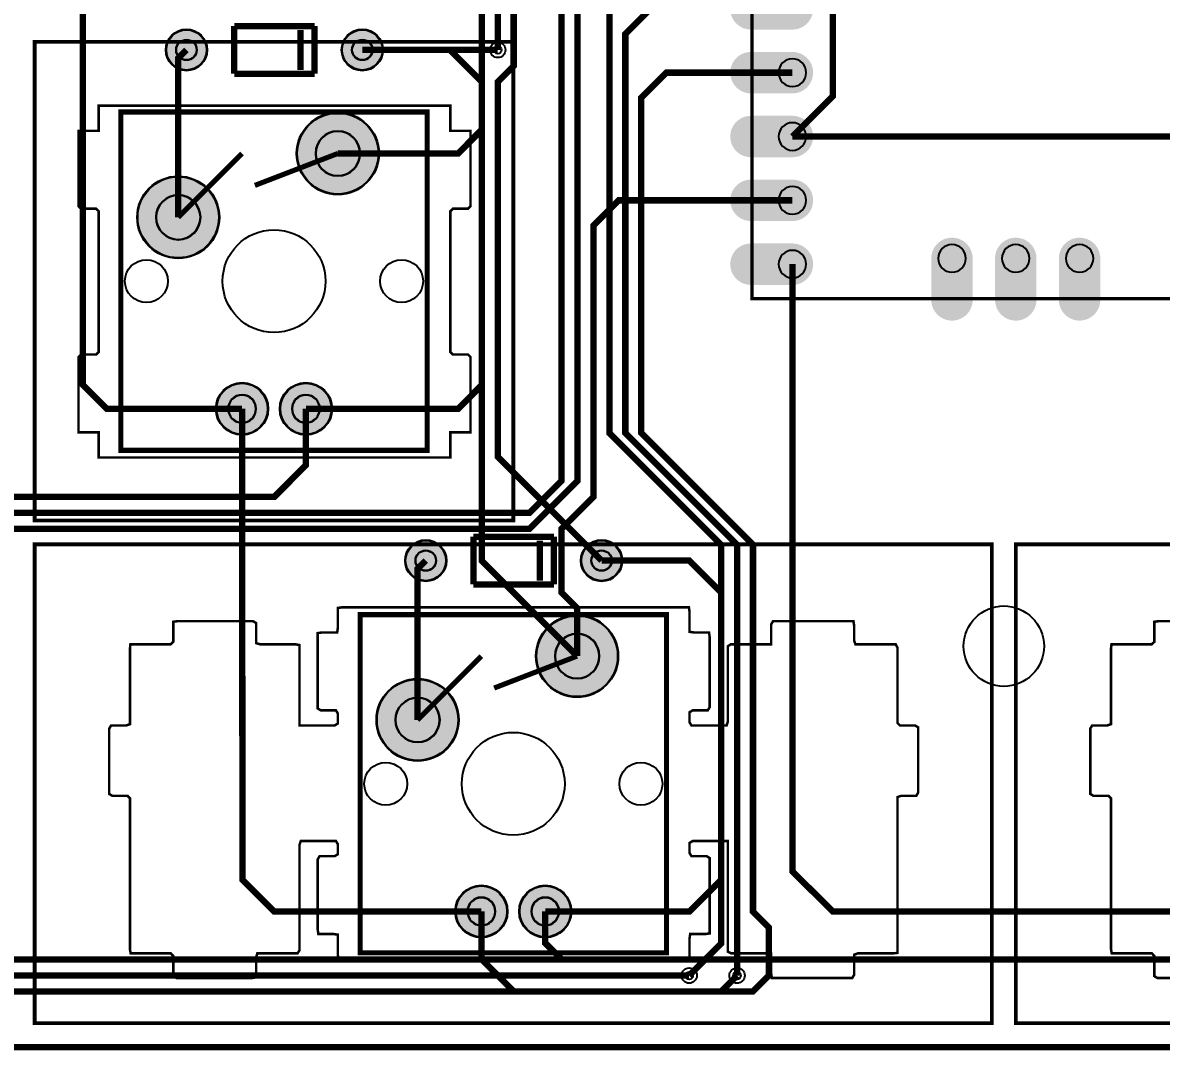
# Model space of a CAD drawing. Header units: millimetres. Extents: x 0 to 279, y -81 to 2.
# Drawn here: x 100.48 to 145.79, y -81.08 to -40.19 of the extents above; entities that cross this region are included whole.
import ezdxf

# ---------------------------------------------------------------- set-up
doc = ezdxf.new("R2010")
doc.units = ezdxf.units.MM
for name, color, linetype, true_color in [('BoardOutLine', 7, 'Continuous', 0xff00ff), ('BottomLayer', 7, 'Continuous', 0x0000ff), ('BottomSolderMaskLayer', 7, 'Continuous', 0xaa00ff), ('Document', 7, 'Continuous', 0xffffff), ('Hole', 7, 'Continuous', 0x222222), ('Multi-Layer', 7, 'Continuous', 0xc0c0c0), ('TopLayer', 7, 'Continuous', 0xff0000), ('TopSilkLayer', 7, 'Continuous', 0xffcc00), ('TopSolderMaskLayer', 7, 'Continuous', 0x800080)]:
    doc.layers.add(name, color=color, linetype=linetype, true_color=true_color)

msp = doc.modelspace()

# ---------------------------------------------------------------- hatches: boundary and pattern name
at = {"layer": 'BottomSolderMaskLayer'}
for points in [[(106.165, -41.275, 1), (107.815, -41.275, 1)], [(113.165, -41.275, 1), (114.815, -41.275, 1)], [(111.377, -45.395, 1), (114.653, -45.395, 1)], [(105.027, -47.935, 1), (108.303, -47.935, 1)], [(108.164, -55.555, 1), (110.246, -55.555, 1)], [(110.704, -55.555, 1), (112.786, -55.555, 1)], [(115.69, -61.595, 1), (117.341, -61.595, 1)], [(122.69, -61.595, 1), (124.341, -61.595, 1)], [(120.902, -65.395, 1), (124.178, -65.395, 1)], [(114.552, -67.935, 1), (117.828, -67.935, 1)], [(117.689, -75.555, 1), (119.771, -75.555, 1)], [(120.229, -75.555, 1), (122.311, -75.555, 1)]]:
    msp.add_hatch(color=256, dxfattribs=at).paths.add_polyline_path(points)
at = {"layer": 'Multi-Layer'}
for points in [[(131.11, -38.815), (131.213, -38.821), (131.315, -38.841), (131.414, -38.873), (131.508, -38.917), (131.595, -38.973), (131.675, -39.039), (131.746, -39.114), (131.806, -39.198), (131.857, -39.289), (131.895, -39.385), (131.92, -39.485), (131.933, -39.588), (131.933, -39.692), (131.92, -39.795), (131.895, -39.895), (131.857, -39.991), (131.806, -40.082), (131.746, -40.166), (131.675, -40.241), (131.595, -40.307), (131.508, -40.363), (131.414, -40.407), (131.315, -40.439), (131.213, -40.458), (131.11, -40.465), (129.46, -40.465), (129.357, -40.458), (129.255, -40.439), (129.156, -40.407), (129.063, -40.363), (128.975, -40.307), (128.895, -40.241), (128.824, -40.166), (128.764, -40.082), (128.714, -39.991), (128.675, -39.895), (128.65, -39.795), (128.637, -39.692), (128.637, -39.588), (128.65, -39.485), (128.675, -39.385), (128.714, -39.289), (128.764, -39.198), (128.824, -39.114), (128.895, -39.039), (128.975, -38.973), (129.063, -38.917), (129.156, -38.873), (129.255, -38.841), (129.357, -38.821), (129.46, -38.815)], [(106.19, -41.275, 1), (107.79, -41.275, 1)], [(113.19, -41.275, 1), (114.79, -41.275, 1)], [(131.11, -41.355), (131.213, -41.361), (131.315, -41.381), (131.414, -41.413), (131.508, -41.457), (131.595, -41.513), (131.675, -41.579), (131.746, -41.654), (131.806, -41.738), (131.857, -41.829), (131.895, -41.925), (131.92, -42.025), (131.933, -42.128), (131.933, -42.232), (131.92, -42.335), (131.895, -42.435), (131.857, -42.531), (131.806, -42.622), (131.746, -42.706), (131.675, -42.781), (131.595, -42.847), (131.508, -42.903), (131.414, -42.947), (131.315, -42.979), (131.213, -42.998), (131.11, -43.005), (129.46, -43.005), (129.357, -42.998), (129.255, -42.979), (129.156, -42.947), (129.063, -42.903), (128.975, -42.847), (128.895, -42.781), (128.824, -42.706), (128.764, -42.622), (128.714, -42.531), (128.675, -42.435), (128.65, -42.335), (128.637, -42.232), (128.637, -42.128), (128.65, -42.025), (128.675, -41.925), (128.714, -41.829), (128.764, -41.738), (128.824, -41.654), (128.895, -41.579), (128.975, -41.513), (129.063, -41.457), (129.156, -41.413), (129.255, -41.381), (129.357, -41.361), (129.46, -41.355)], [(111.402, -45.395, 1), (114.628, -45.395, 1)], [(131.11, -43.895), (131.213, -43.901), (131.315, -43.921), (131.414, -43.953), (131.508, -43.997), (131.595, -44.053), (131.675, -44.119), (131.746, -44.194), (131.806, -44.278), (131.857, -44.369), (131.895, -44.465), (131.92, -44.565), (131.933, -44.668), (131.933, -44.772), (131.92, -44.875), (131.895, -44.975), (131.857, -45.071), (131.806, -45.162), (131.746, -45.246), (131.675, -45.321), (131.595, -45.387), (131.508, -45.443), (131.414, -45.487), (131.315, -45.519), (131.213, -45.538), (131.11, -45.545), (129.46, -45.545), (129.357, -45.538), (129.255, -45.519), (129.156, -45.487), (129.063, -45.443), (128.975, -45.387), (128.895, -45.321), (128.824, -45.246), (128.764, -45.162), (128.714, -45.071), (128.675, -44.975), (128.65, -44.875), (128.637, -44.772), (128.637, -44.668), (128.65, -44.565), (128.675, -44.465), (128.714, -44.369), (128.764, -44.278), (128.824, -44.194), (128.895, -44.119), (128.975, -44.053), (129.063, -43.997), (129.156, -43.953), (129.255, -43.921), (129.357, -43.901), (129.46, -43.895)], [(105.052, -47.935, 1), (108.278, -47.935, 1)], [(131.11, -46.435), (131.213, -46.441), (131.315, -46.461), (131.414, -46.493), (131.508, -46.537), (131.595, -46.593), (131.675, -46.659), (131.746, -46.734), (131.806, -46.818), (131.857, -46.909), (131.895, -47.005), (131.92, -47.105), (131.933, -47.208), (131.933, -47.312), (131.92, -47.415), (131.895, -47.515), (131.857, -47.611), (131.806, -47.702), (131.746, -47.786), (131.675, -47.861), (131.595, -47.927), (131.508, -47.983), (131.414, -48.027), (131.315, -48.059), (131.213, -48.078), (131.11, -48.085), (129.46, -48.085), (129.357, -48.078), (129.255, -48.059), (129.156, -48.027), (129.063, -47.983), (128.975, -47.927), (128.895, -47.861), (128.824, -47.786), (128.764, -47.702), (128.714, -47.611), (128.675, -47.515), (128.65, -47.415), (128.637, -47.312), (128.637, -47.208), (128.65, -47.105), (128.675, -47.005), (128.714, -46.909), (128.764, -46.818), (128.824, -46.734), (128.895, -46.659), (128.975, -46.593), (129.063, -46.537), (129.156, -46.493), (129.255, -46.461), (129.357, -46.441), (129.46, -46.435)], [(136.635, -49.57), (136.642, -49.467), (136.661, -49.365), (136.693, -49.266), (136.737, -49.172), (136.793, -49.085), (136.859, -49.005), (136.934, -48.934), (137.018, -48.874), (137.109, -48.823), (137.205, -48.785), (137.305, -48.76), (137.408, -48.747), (137.512, -48.747), (137.615, -48.76), (137.715, -48.785), (137.811, -48.823), (137.902, -48.874), (137.986, -48.934), (138.061, -49.005), (138.128, -49.085), (138.183, -49.172), (138.227, -49.266), (138.259, -49.365), (138.278, -49.467), (138.285, -49.57), (138.285, -51.22), (138.278, -51.323), (138.259, -51.425), (138.227, -51.524), (138.183, -51.617), (138.128, -51.705), (138.061, -51.785), (137.986, -51.856), (137.902, -51.917), (137.811, -51.966), (137.715, -52.005), (137.615, -52.03), (137.512, -52.043), (137.408, -52.043), (137.305, -52.03), (137.205, -52.005), (137.109, -51.966), (137.018, -51.917), (136.934, -51.856), (136.859, -51.785), (136.793, -51.705), (136.737, -51.617), (136.693, -51.524), (136.661, -51.425), (136.642, -51.323), (136.635, -51.22)], [(139.175, -49.57), (139.182, -49.467), (139.201, -49.365), (139.233, -49.266), (139.277, -49.172), (139.333, -49.085), (139.399, -49.005), (139.474, -48.934), (139.558, -48.874), (139.649, -48.823), (139.745, -48.785), (139.845, -48.76), (139.948, -48.747), (140.052, -48.747), (140.155, -48.76), (140.255, -48.785), (140.351, -48.823), (140.442, -48.874), (140.526, -48.934), (140.601, -49.005), (140.668, -49.085), (140.723, -49.172), (140.767, -49.266), (140.799, -49.365), (140.818, -49.467), (140.825, -49.57), (140.825, -51.22), (140.818, -51.323), (140.799, -51.425), (140.767, -51.524), (140.723, -51.617), (140.668, -51.705), (140.601, -51.785), (140.526, -51.856), (140.442, -51.917), (140.351, -51.966), (140.255, -52.005), (140.155, -52.03), (140.052, -52.043), (139.948, -52.043), (139.845, -52.03), (139.745, -52.005), (139.649, -51.966), (139.558, -51.917), (139.474, -51.856), (139.399, -51.785), (139.333, -51.705), (139.277, -51.617), (139.233, -51.524), (139.201, -51.425), (139.182, -51.323), (139.175, -51.22)], [(141.715, -49.57), (141.721, -49.467), (141.741, -49.365), (141.773, -49.266), (141.817, -49.172), (141.873, -49.085), (141.939, -49.005), (142.014, -48.934), (142.098, -48.874), (142.189, -48.823), (142.285, -48.785), (142.385, -48.76), (142.488, -48.747), (142.592, -48.747), (142.695, -48.76), (142.795, -48.785), (142.891, -48.823), (142.982, -48.874), (143.066, -48.934), (143.142, -49.005), (143.208, -49.085), (143.263, -49.172), (143.307, -49.266), (143.339, -49.365), (143.358, -49.467), (143.365, -49.57), (143.365, -51.22), (143.358, -51.323), (143.339, -51.425), (143.307, -51.524), (143.263, -51.617), (143.208, -51.705), (143.142, -51.785), (143.066, -51.856), (142.982, -51.917), (142.891, -51.966), (142.795, -52.005), (142.695, -52.03), (142.592, -52.043), (142.488, -52.043), (142.385, -52.03), (142.285, -52.005), (142.189, -51.966), (142.098, -51.917), (142.014, -51.856), (141.939, -51.785), (141.873, -51.705), (141.817, -51.617), (141.773, -51.524), (141.741, -51.425), (141.721, -51.323), (141.715, -51.22)], [(131.11, -48.975), (131.213, -48.981), (131.315, -49.001), (131.414, -49.033), (131.508, -49.077), (131.595, -49.133), (131.675, -49.199), (131.746, -49.274), (131.806, -49.358), (131.857, -49.449), (131.895, -49.545), (131.92, -49.645), (131.933, -49.748), (131.933, -49.852), (131.92, -49.955), (131.895, -50.055), (131.857, -50.151), (131.806, -50.242), (131.746, -50.326), (131.675, -50.401), (131.595, -50.467), (131.508, -50.523), (131.414, -50.567), (131.315, -50.599), (131.213, -50.618), (131.11, -50.625), (129.46, -50.625), (129.357, -50.618), (129.255, -50.599), (129.156, -50.567), (129.063, -50.523), (128.975, -50.467), (128.895, -50.401), (128.824, -50.326), (128.764, -50.242), (128.714, -50.151), (128.675, -50.055), (128.65, -49.955), (128.637, -49.852), (128.637, -49.748), (128.65, -49.645), (128.675, -49.545), (128.714, -49.449), (128.764, -49.358), (128.824, -49.274), (128.895, -49.199), (128.975, -49.133), (129.063, -49.077), (129.156, -49.033), (129.255, -49.001), (129.357, -48.981), (129.46, -48.975)], [(108.189, -55.555, 1), (110.221, -55.555, 1)], [(110.729, -55.555, 1), (112.761, -55.555, 1)], [(115.715, -61.595, 1), (117.315, -61.595, 1)], [(122.715, -61.595, 1), (124.315, -61.595, 1)], [(120.927, -65.395, 1), (124.153, -65.395, 1)], [(114.577, -67.935, 1), (117.803, -67.935, 1)], [(117.714, -75.555, 1), (119.746, -75.555, 1)], [(120.254, -75.555, 1), (122.286, -75.555, 1)]]:
    msp.add_hatch(color=256, dxfattribs=at).paths.add_polyline_path(points)
at = {"layer": 'TopSolderMaskLayer'}
for points in [[(106.165, -41.275, 1), (107.815, -41.275, 1)], [(113.165, -41.275, 1), (114.815, -41.275, 1)], [(111.377, -45.395, 1), (114.653, -45.395, 1)], [(105.027, -47.935, 1), (108.303, -47.935, 1)], [(108.164, -55.555, 1), (110.246, -55.555, 1)], [(110.704, -55.555, 1), (112.786, -55.555, 1)], [(115.69, -61.595, 1), (117.341, -61.595, 1)], [(122.69, -61.595, 1), (124.341, -61.595, 1)], [(120.902, -65.395, 1), (124.178, -65.395, 1)], [(114.552, -67.935, 1), (117.828, -67.935, 1)], [(117.689, -75.555, 1), (119.771, -75.555, 1)], [(120.229, -75.555, 1), (122.311, -75.555, 1)]]:
    msp.add_hatch(color=256, dxfattribs=at).paths.add_polyline_path(points)

# ---------------------------------------------------------------- linework, layer by layer
at = {"layer": 'BoardOutLine', "const_width": 0.254}
msp.add_lwpolyline([(0, 0), (279.05, 0), (279.05, -80.95), (0, -80.95), (0, 0)], close=True, dxfattribs=at)
at = {"layer": 'BottomLayer', "const_width": 0.254}
for points in [[(131.11, -29.479), (122.921, -29.479), (121.92, -30.48), (121.92, -58.42), (120.65, -59.69), (64.135, -59.69), (63.51, -60.315), (62.865, -60.315)], [(131.11, -34.56), (123.555, -34.56), (122.555, -35.56), (122.555, -58.42), (120.65, -60.325), (80.01, -60.325), (79.375, -60.96), (78.74, -60.96)], [(106.665, -47.935), (106.665, -41.6), (106.99, -41.275)], [(111.745, -55.555), (117.8, -55.555), (118.745, -54.61), (118.745, -42.545), (117.475, -41.275), (113.99, -41.275)], [(117.475, -41.275), (119.38, -41.275)], [(131.11, -44.72), (148.89, -44.72)], [(131.11, -47.26), (124.19, -47.26), (123.19, -48.26), (123.19, -59.055), (121.92, -60.325), (121.92, -62.865), (122.54, -63.485), (122.54, -65.395)], [(157.78, -75.555), (132.715, -75.555), (131.11, -73.96), (131.11, -49.799)], [(11.745, -55.555), (11.745, -58.1), (12.7, -59.055), (110.49, -59.055), (111.745, -57.8), (111.745, -55.555)], [(116.19, -67.935), (116.19, -61.92), (116.515, -61.595)], [(121.27, -75.555), (127.01, -75.555), (128.27, -74.295), (128.27, -62.865), (127, -61.595), (123.515, -61.595)], [(11.745, -75.555), (11.745, -77.15), (12.065, -77.47), (269.247, -77.47)], [(121.27, -75.555), (121.27, -76.812), (121.929, -77.47)], [(127, -78.105), (90.17, -78.105)], [(99.06, -78.74), (128.27, -78.74), (128.905, -78.105)]]:
    msp.add_lwpolyline(points, dxfattribs=at)
at = {"layer": 'BottomSolderMaskLayer'}
for points in [[(113.018, -44.505), (113.012, -44.505)], [(113.018, -46.285), (113.012, -46.285)], [(106.668, -47.045), (106.662, -47.045)], [(106.668, -48.825), (106.662, -48.825)], [(109.208, -54.995), (109.202, -54.995)], [(111.748, -54.995), (111.742, -54.995)], [(109.208, -56.115), (109.202, -56.115)], [(111.748, -56.115), (111.742, -56.115)], [(122.543, -64.505), (122.538, -64.505)], [(122.543, -66.285), (122.538, -66.285)], [(116.193, -67.045), (116.188, -67.045)], [(116.193, -68.825), (116.188, -68.825)], [(118.733, -74.995), (118.727, -74.995)], [(121.273, -74.995), (121.268, -74.995)], [(118.733, -76.115), (118.727, -76.115)], [(121.273, -76.115), (121.268, -76.115)]]:
    msp.add_lwpolyline(points, close=True, dxfattribs=at)
for centre, radius in [((106.99, -41.275), 0.825), ((113.99, -41.275), 0.825), ((106.99, -41.275), 0.413), ((113.99, -41.275), 0.413), ((113.015, -45.395), 1.638), ((106.665, -47.935), 1.638), ((109.205, -55.555), 1.041), ((111.745, -55.555), 1.041), ((116.515, -61.595), 0.825), ((123.515, -61.595), 0.825), ((116.515, -61.595), 0.413), ((123.515, -61.595), 0.413), ((122.54, -65.395), 1.638), ((116.19, -67.935), 1.638), ((118.73, -75.555), 1.041), ((121.27, -75.555), 1.041)]:
    msp.add_circle(centre, radius, dxfattribs=at)
for centre, radius, start, end in [((113.012, -45.395), 0.89, 90, 270), ((113.018, -45.395), 0.89, 270, 90), ((106.662, -47.935), 0.89, 90, 270), ((106.668, -47.935), 0.89, 270, 90), ((109.202, -55.555), 0.56, 90, 270), ((109.208, -55.555), 0.56, 270, 90), ((111.742, -55.555), 0.56, 90, 270), ((111.748, -55.555), 0.56, 270, 90), ((122.538, -65.395), 0.89, 90, 270), ((122.543, -65.395), 0.89, 270, 90), ((116.188, -67.935), 0.89, 90, 270), ((116.193, -67.935), 0.89, 270, 90), ((118.727, -75.555), 0.56, 90, 270), ((118.733, -75.555), 0.56, 270, 90), ((121.268, -75.555), 0.56, 90, 270), ((121.273, -75.555), 0.56, 270, 90)]:
    msp.add_arc(centre, radius, start, end, dxfattribs=at)
at = {"layer": 'Document'}
for points, const_width in [([(100.95, -40.95), (120, -40.95), (120, -60), (100.95, -60), (100.95, -40.95)], 0.152), ([(117.496, -57.493), (117.496, -56.493), (118.295, -56.493), (118.295, -53.493), (118.195, -53.392), (117.595, -53.392), (117.496, -53.293), (117.496, -47.692), (117.595, -47.593), (118.195, -47.593), (118.295, -47.493), (118.295, -44.493), (117.496, -44.493), (117.496, -43.493), (103.496, -43.493), (103.496, -44.493), (102.696, -44.493), (102.696, -47.493), (102.796, -47.593), (103.396, -47.593), (103.496, -47.692), (103.496, -53.293), (103.396, -53.392), (102.796, -53.392), (102.696, -53.493), (102.696, -56.493), (103.496, -56.493), (103.496, -57.493), (117.496, -57.493)], 0.1), ([(100.95, -60.95), (139.05, -60.95), (139.05, -80), (100.95, -80), (100.95, -60.95)], 0.152), ([(140, -60.95), (178.1, -60.95), (178.1, -80), (140, -80), (140, -60.95)], 0.152), ([(111.49, -68.154), (111.49, -64.954), (111.32, -64.924), (109.92, -64.924), (109.765, -64.879), (109.765, -64.079), (109.64, -64.004), (106.64, -64.004), (106.465, -64.029), (106.465, -64.829), (106.36, -64.924), (104.76, -64.924), (104.74, -65.104), (104.74, -68.104), (104.59, -68.154), (103.99, -68.154), (103.915, -68.279), (103.915, -70.879), (104.04, -70.954), (104.64, -70.954), (104.74, -71.054), (104.74, -77.054), (104.77, -77.224), (106.37, -77.224), (106.465, -77.329), (106.465, -78.129), (106.59, -78.204), (109.59, -78.204), (109.765, -78.179), (109.765, -77.379), (109.81, -77.224), (111.41, -77.224), (111.49, -77.104), (111.49, -72.904), (111.54, -72.754), (112.94, -72.754), (113.015, -72.879), (113.015, -73.279), (112.89, -73.354), (112.29, -73.354), (112.215, -73.479), (112.215, -76.279), (112.24, -76.454), (112.84, -76.454), (113.015, -76.479), (113.015, -77.279), (113.04, -77.454), (126.84, -77.454), (127.015, -77.429), (127.015, -76.629), (127.04, -76.454), (127.64, -76.454), (127.815, -76.429), (127.815, -73.429), (127.69, -73.354), (127.09, -73.354), (127.015, -73.229), (127.015, -72.829), (127.14, -72.754), (128.54, -72.754), (128.54, -77.154), (128.67, -77.224), (130.07, -77.224), (130.265, -77.229), (130.265, -78.029), (130.29, -78.204), (133.49, -78.204), (133.565, -78.079), (133.565, -77.279), (133.71, -77.224), (135.11, -77.224), (135.29, -77.204), (135.29, -71.004), (135.44, -70.954), (136.04, -70.954), (136.115, -70.829), (136.115, -68.229), (135.99, -68.154), (135.39, -68.154), (135.29, -68.054), (135.29, -65.054), (135.22, -64.924), (133.62, -64.924), (133.565, -64.779), (133.565, -64.179), (133.54, -64.004), (130.34, -64.004), (130.265, -64.129), (130.265, -64.729), (130.26, -64.924), (128.66, -64.924), (128.54, -65.004), (128.54, -68.004), (128.49, -68.154), (127.09, -68.154), (127.015, -68.029), (127.015, -67.629), (127.14, -67.554), (127.74, -67.554), (127.815, -67.429), (127.815, -64.629), (127.79, -64.454), (127.19, -64.454), (127.015, -64.429), (127.015, -63.629), (126.99, -63.454), (113.19, -63.454), (113.015, -63.479), (113.015, -64.279), (112.99, -64.454), (112.39, -64.454), (112.215, -64.479), (112.215, -67.479), (112.34, -67.554), (112.94, -67.554), (113.015, -67.679), (113.015, -68.079), (112.89, -68.154), (111.49, -68.154)], 0.1)]:
    msp.add_lwpolyline(points, close=True, dxfattribs=dict(at, const_width=const_width))
at = {"layer": 'Document', "const_width": 0.1}
msp.add_lwpolyline([(148.69, -64.004), (145.69, -64.004), (145.515, -64.029), (145.515, -64.829), (145.41, -64.924), (143.81, -64.924), (143.79, -65.104), (143.79, -68.104), (143.64, -68.154), (143.04, -68.154), (142.965, -68.279), (142.965, -70.879), (143.09, -70.954), (143.69, -70.954), (143.79, -71.054), (143.79, -77.054), (143.82, -77.224), (145.42, -77.224), (145.515, -77.329), (145.515, -78.129), (145.64, -78.204), (148.64, -78.204)], dxfattribs=at)
at = {"layer": 'Hole'}
for centre in [(119.38, -41.275), (127, -78.105), (128.905, -78.105)]:
    msp.add_circle(centre, 0.152, dxfattribs=at)
at = {"layer": 'Multi-Layer'}
for points in [[(131.11, -41.63), (131.11, -41.63)], [(131.11, -42.73), (131.11, -42.73)], [(131.11, -44.17), (131.11, -44.17)], [(113.018, -44.519), (113.012, -44.519)], [(131.11, -45.27), (131.11, -45.27)], [(113.018, -46.271), (113.012, -46.271)], [(106.668, -47.059), (106.662, -47.059)], [(131.11, -46.71), (131.11, -46.71)], [(131.11, -47.81), (131.11, -47.81)], [(106.668, -48.811), (106.662, -48.811)], [(131.11, -49.25), (131.11, -49.25)], [(136.91, -49.57), (136.91, -49.57)], [(138.01, -49.57), (138.01, -49.57)], [(139.45, -49.57), (139.45, -49.57)], [(140.55, -49.57), (140.55, -49.57)], [(141.99, -49.57), (141.99, -49.57)], [(143.09, -49.57), (143.09, -49.57)], [(131.11, -50.35), (131.11, -50.35)], [(109.208, -55.009), (109.202, -55.009)], [(111.748, -55.009), (111.742, -55.009)], [(109.208, -56.101), (109.202, -56.101)], [(111.748, -56.101), (111.742, -56.101)], [(122.543, -64.519), (122.538, -64.519)], [(122.543, -66.271), (122.538, -66.271)], [(116.193, -67.059), (116.188, -67.059)], [(116.193, -68.811), (116.188, -68.811)], [(118.733, -75.009), (118.728, -75.009)], [(121.273, -75.009), (121.268, -75.009)], [(118.733, -76.101), (118.728, -76.101)], [(121.273, -76.101), (121.268, -76.101)]]:
    msp.add_lwpolyline(points, close=True, dxfattribs=at)
for centre, radius in [((106.99, -41.275), 0.8), ((113.99, -41.275), 0.8), ((106.99, -41.275), 0.4), ((113.99, -41.275), 0.4), ((119.38, -41.275), 0.305), ((113.015, -45.395), 1.613), ((106.665, -47.935), 1.613), ((110.475, -50.475), 2.045), ((105.395, -50.475), 0.853), ((115.555, -50.475), 0.853), ((109.205, -55.555), 1.016), ((111.745, -55.555), 1.016), ((116.515, -61.595), 0.8), ((123.515, -61.595), 0.8), ((116.515, -61.595), 0.4), ((123.515, -61.595), 0.4), ((139.525, -65), 1.6), ((122.54, -65.395), 1.613), ((116.19, -67.935), 1.613), ((120, -70.475), 2.045), ((114.92, -70.475), 0.853), ((125.08, -70.475), 0.853), ((118.73, -75.555), 1.016), ((121.27, -75.555), 1.016), ((127, -78.105), 0.305), ((128.905, -78.105), 0.305)]:
    msp.add_circle(centre, radius, dxfattribs=at)
for centre, radius, start, end in [((131.11, -42.18), 0.55, 450, 270), ((131.11, -42.18), 0.55, 270, 450), ((131.11, -44.72), 0.55, 450, 270), ((131.11, -44.72), 0.55, 270, 450), ((113.012, -45.395), 0.876, 90, 270), ((113.018, -45.395), 0.876, 270, 90), ((106.662, -47.935), 0.876, 90, 270), ((106.668, -47.935), 0.876, 270, 90), ((131.11, -47.26), 0.55, 450, 270), ((131.11, -47.26), 0.55, 270, 450), ((131.11, -49.8), 0.55, 450, 270), ((131.11, -49.8), 0.55, 270, 450), ((137.46, -49.57), 0.55, 360, 540), ((140, -49.57), 0.55, 360, 540), ((142.54, -49.57), 0.55, 360, 540), ((137.46, -49.57), 0.55, 540, 360), ((140, -49.57), 0.55, 540, 360), ((142.54, -49.57), 0.55, 540, 360), ((109.202, -55.555), 0.546, 90, 270), ((109.208, -55.555), 0.546, 270, 90), ((111.742, -55.555), 0.546, 90, 270), ((111.748, -55.555), 0.546, 270, 90), ((122.538, -65.395), 0.876, 90, 270), ((122.543, -65.395), 0.876, 270, 90), ((116.188, -67.935), 0.876, 90, 270), ((116.193, -67.935), 0.876, 270, 90), ((118.728, -75.555), 0.546, 90, 270), ((118.733, -75.555), 0.546, 270, 90), ((121.268, -75.555), 0.546, 90, 270), ((121.273, -75.555), 0.546, 270, 90)]:
    msp.add_arc(centre, radius, start, end, dxfattribs=at)
at = {"layer": 'TopLayer', "const_width": 0.254}
for points in [[(113.015, -5.395), (117.79, -5.395), (118.745, -6.35), (118.745, -61.6), (122.54, -65.395)], [(131.11, -9.16), (121.015, -9.16), (120.015, -10.16), (120.015, -22.225), (119.38, -22.86), (119.38, -41.275)], [(131.11, -11.7), (121.65, -11.7), (120.65, -12.7), (120.65, -22.86), (120.015, -23.495), (120.015, -41.91), (119.38, -42.545), (119.38, -57.46), (123.515, -61.595)], [(109.205, -55.555), (103.815, -55.555), (102.87, -54.61), (102.87, -16.51), (103.825, -15.555), (109.205, -15.555)], [(131.11, -32.02), (131.11, -32.05), (132.715, -33.655), (132.715, -43.115), (131.11, -44.72)], [(131.11, -37.1), (124.825, -37.1), (123.825, -38.1), (123.825, -56.515), (128.27, -60.96), (128.27, -76.835), (127, -78.105)], [(131.11, -39.64), (125.46, -39.64), (124.46, -40.64), (124.46, -56.515), (128.905, -60.96), (128.905, -78.105)], [(131.11, -42.18), (126.095, -42.18), (125.095, -43.18), (125.095, -56.515), (129.54, -60.96), (129.54, -75.565), (130.175, -76.2), (130.175, -78.105), (129.54, -78.74), (120.015, -78.74), (118.73, -77.455), (118.73, -75.555)], [(113.015, -45.395), (117.8, -45.395), (118.745, -44.45)], [(118.73, -75.555), (110.48, -75.555), (109.22, -74.295), (109.205, -55.555)]]:
    msp.add_lwpolyline(points, dxfattribs=at)
at = {"layer": 'TopSilkLayer'}
for points, const_width in [([(150.49, -0.44), (150.5, -0.17), (129.5, -0.17), (129.5, -51.17), (150.5, -51.17), (150.5, -0.17)], 0.127), ([(108.89, -40.325), (108.89, -42.225)], 0.254), ([(112.09, -40.325), (108.89, -40.325)], 0.254), ([(112.09, -42.225), (112.09, -40.325)], 0.254), ([(111.527, -42.075), (111.527, -40.475)], 0.254), ([(112.09, -42.225), (108.89, -42.225)], 0.254), ([(106.665, -47.935), (109.205, -45.395)], 0.203), ([(113.015, -45.395), (109.713, -46.665)], 0.203), ([(118.415, -60.645), (118.415, -62.545)], 0.254), ([(121.615, -60.645), (118.415, -60.645)], 0.254), ([(121.052, -62.395), (121.052, -60.795)], 0.254), ([(121.615, -62.545), (121.615, -60.645)], 0.254), ([(121.615, -62.545), (118.415, -62.545)], 0.254), ([(116.19, -67.935), (118.73, -65.395)], 0.203), ([(122.54, -65.395), (119.238, -66.665)], 0.203)]:
    msp.add_lwpolyline(points, dxfattribs=dict(at, const_width=const_width))
at = {"layer": 'TopSilkLayer', "const_width": 0.203}
for points in [[(104.379, -43.744), (116.571, -43.744), (116.571, -57.206), (104.379, -57.206), (104.379, -43.744)], [(113.904, -63.744), (126.096, -63.744), (126.096, -77.206), (113.904, -77.206), (113.904, -63.744)]]:
    msp.add_lwpolyline(points, close=True, dxfattribs=at)
at = {"layer": 'TopSolderMaskLayer'}
for points in [[(113.018, -44.505), (113.012, -44.505)], [(113.018, -46.285), (113.012, -46.285)], [(106.668, -47.045), (106.662, -47.045)], [(106.668, -48.825), (106.662, -48.825)], [(109.208, -54.995), (109.202, -54.995)], [(111.748, -54.995), (111.742, -54.995)], [(109.208, -56.115), (109.202, -56.115)], [(111.748, -56.115), (111.742, -56.115)], [(122.543, -64.505), (122.538, -64.505)], [(122.543, -66.285), (122.538, -66.285)], [(116.193, -67.045), (116.188, -67.045)], [(116.193, -68.825), (116.188, -68.825)], [(118.733, -74.995), (118.727, -74.995)], [(121.273, -74.995), (121.268, -74.995)], [(118.733, -76.115), (118.727, -76.115)], [(121.273, -76.115), (121.268, -76.115)]]:
    msp.add_lwpolyline(points, close=True, dxfattribs=at)
for centre, radius in [((106.99, -41.275), 0.825), ((113.99, -41.275), 0.825), ((106.99, -41.275), 0.413), ((113.99, -41.275), 0.413), ((113.015, -45.395), 1.638), ((106.665, -47.935), 1.638), ((109.205, -55.555), 1.041), ((111.745, -55.555), 1.041), ((116.515, -61.595), 0.825), ((123.515, -61.595), 0.825), ((116.515, -61.595), 0.413), ((123.515, -61.595), 0.413), ((122.54, -65.395), 1.638), ((116.19, -67.935), 1.638), ((118.73, -75.555), 1.041), ((121.27, -75.555), 1.041)]:
    msp.add_circle(centre, radius, dxfattribs=at)
for centre, radius, start, end in [((113.012, -45.395), 0.89, 90, 270), ((113.018, -45.395), 0.89, 270, 90), ((106.662, -47.935), 0.89, 90, 270), ((106.668, -47.935), 0.89, 270, 90), ((109.202, -55.555), 0.56, 90, 270), ((109.208, -55.555), 0.56, 270, 90), ((111.742, -55.555), 0.56, 90, 270), ((111.748, -55.555), 0.56, 270, 90), ((122.538, -65.395), 0.89, 90, 270), ((122.543, -65.395), 0.89, 270, 90), ((116.188, -67.935), 0.89, 90, 270), ((116.193, -67.935), 0.89, 270, 90), ((118.727, -75.555), 0.56, 90, 270), ((118.733, -75.555), 0.56, 270, 90), ((121.268, -75.555), 0.56, 90, 270), ((121.273, -75.555), 0.56, 270, 90)]:
    msp.add_arc(centre, radius, start, end, dxfattribs=at)

doc.saveas('drawing.dxf')
